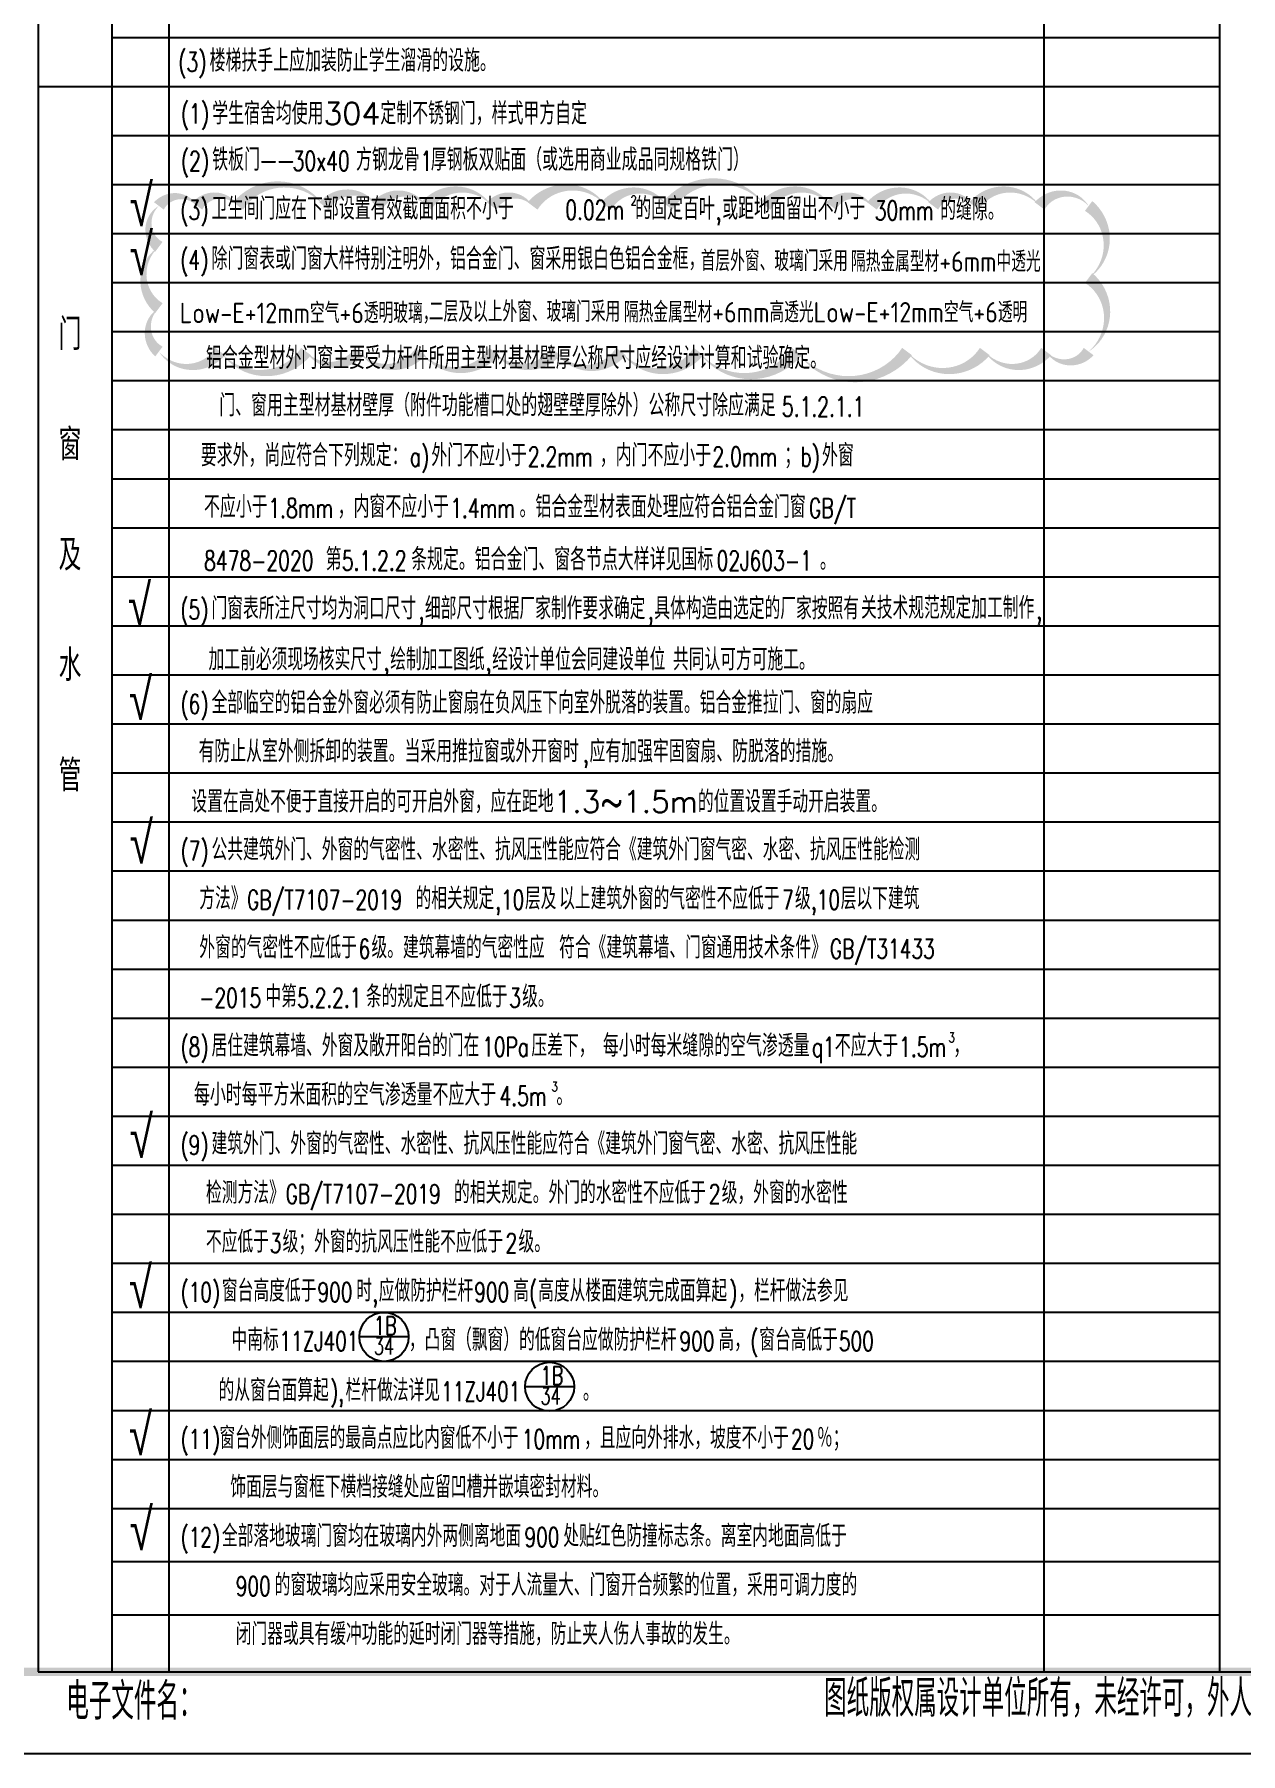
# Model space of a CAD drawing. Extents: x -1041549 to 749950, y -354245 to 17554.
# Drawn here: x -915460 to -900710, y -187337 to -166301 of the extents above; entities that cross this region are included whole.
import ezdxf

# ---------------------------------------------------------------- set-up
doc = ezdxf.new("R2010")
doc.units = 0
doc.header["$LTSCALE"] = 1000
doc.header["$MEASUREMENT"] = 0
doc.linetypes.add('DASH', pattern=[0.35, 0.25, -0.1])
for name, color, linetype in [('14', 1, 'Continuous'), ('DIM_IDEN', 3, 'Continuous'), ('PUB_TEXT', 7, 'Continuous'), ('PUB_TITLE', 4, 'Continuous')]:
    doc.layers.add(name, color=color, linetype=linetype)
doc.layers.add('DIM_MODI', color=6, linetype='Continuous', plot=False)
doc.styles.add('_TCH_DIM', font='SIMPLEX', dxfattribs={"bigfont": 'GBCBIG'})
doc.styles.add('_TCH_LABEL', font='COMPLEX', dxfattribs={"bigfont": 'GBCBIG'})
doc.styles.add('hztxt', font='romand_pkpm', dxfattribs={"bigfont": 'gbcbig'})
doc.styles.get("Standard").update_dxf_attribs({"font": 'gbenor.shx', "bigfont": 'gbcbig.shx'})
doc.styles.add('天正', font='SIMPLEX', dxfattribs={"width": 0.8, "bigfont": 'HZTXT'})

# ---------------------------------------------------------------- blocks, each defined once
blk = doc.blocks.new('TUQ')
at = {"layer": '14', "style": 'hztxt', "width": 0.85}
for s, p in [('电子文件名：', (-24105, -584)), ('图纸版权属设计单位所有，未经许可，外人及外单位不得翻印复制作为其他工程之用。', (-14838, -548))]:
    blk.add_text(s, height=450, rotation=359.9997, dxfattribs=at).set_placement(p)

msp = doc.modelspace()

# ---------------------------------------------------------------- linework, layer by layer
at = {"layer": 'DIM_IDEN'}
for p, q in [((-910884.7, -182238.2), (-911484.7, -182238.2)), ((-908859, -182848), (-909459, -182848))]:
    msp.add_line(p, q, dxfattribs=at)
for centre in [(-911184.7, -182238.2), (-909159, -182848)]:
    msp.add_circle(centre, 300, dxfattribs=at)
at = {"layer": 'DIM_MODI', "color": 2, "linetype": 'DASH'}
msp.add_lwpolyline([(-913937.6, -168400, 0, 150, 0.5), (-913937.6, -168900, 0, 150, 0.5), (-913937.6, -169650, 0, 150, 0.5), (-913937.6, -170181.6, 0, 150, 0.5), (-913187.6, -170181.6, 0, 150, 0.5), (-912137.6, -170181.6, 0, 150, 0.5), (-911487.6, -170181.6, 0, 150, 0.5), (-910737.6, -170181.6, 0, 150, 0.5), (-909837.6, -170181.6, 0, 150, 0.5), (-909087.6, -170181.6, 0, 150, 0.5), (-908287.6, -170181.6, 0, 150, 0.5), (-907337.6, -170181.6, 0, 150, 0.5), (-906137.6, -170181.6, 0, 150, 0.5), (-904787.6, -170181.6, 0, 150, 0.5), (-903837.6, -170181.6, 0, 150, 0.5), (-903087.6, -170181.6, 0, 150, 0.5), (-902567.8, -170181.6, 0, 150, 0.5), (-902567.8, -169281.6, 0, 150, 0.5), (-902567.8, -168400, 0, 150, 0.5), (-903167.8, -168400, 0, 150, 0.5), (-903967.8, -168400, 0, 150, 0.5), (-904467.8, -168400, 0, 150, 0.5), (-905217.8, -168400, 0, 150, 0.5), (-905717.8, -168400, 0, 150, 0.5), (-906517.8, -168400, 0, 150, 0.5), (-907717.8, -168400, 0, 150, 0.5), (-908467.8, -168400, 0, 150, 0.5), (-909367.8, -168400, 0, 150, 0.5), (-909867.8, -168400, 0, 150, 0.5), (-910667.8, -168400, 0, 150, 0.5), (-911267.8, -168400, 0, 150, 0.5), (-911917.8, -168400, 0, 150, 0.5), (-912967.8, -168400, 0, 150, 0.5), (-913467.8, -168400, 0, 150, 0.5)], format="xyseb", close=True, dxfattribs=at)
at = {"layer": 'PUB_TITLE'}
for p, q in [((-900964.5, -186337.4), (-900964.5, -146337.4)), ((-914514.5, -166337.4), (-900964.5, -166337.4)), ((-915414.5, -166937.4), (-900964.5, -166937.4)), ((-914514.5, -167537.4), (-900964.5, -167537.4)), ((-914514.5, -168137.4), (-900964.5, -168137.4)), ((-914514.5, -168737.4), (-900964.5, -168737.4)), ((-914514.5, -169337.4), (-900964.5, -169337.4)), ((-914514.5, -169937.4), (-900964.5, -169937.4)), ((-914514.5, -170537.4), (-900964.5, -170537.4)), ((-914514.5, -171137.4), (-900964.5, -171137.4)), ((-914514.5, -171737.4), (-900964.5, -171737.4)), ((-914514.5, -172337.4), (-900964.5, -172337.4)), ((-914514.5, -172937.4), (-900964.5, -172937.4)), ((-914514.5, -173537.4), (-900964.5, -173537.4)), ((-914514.5, -174137.4), (-900964.5, -174137.4)), ((-914514.5, -174737.4), (-900964.5, -174737.4)), ((-914514.5, -175337.4), (-900964.5, -175337.4)), ((-914514.5, -175937.4), (-900964.5, -175937.4)), ((-914514.5, -176537.4), (-900964.5, -176537.4)), ((-914514.5, -177137.4), (-900964.5, -177137.4)), ((-914514.5, -177737.4), (-900964.5, -177737.4)), ((-914514.5, -178337.4), (-900964.5, -178337.4)), ((-914514.5, -178937.4), (-900964.5, -178937.4)), ((-914514.5, -179537.4), (-900964.5, -179537.4)), ((-914514.5, -180137.4), (-900964.5, -180137.4)), ((-914514.5, -180737.4), (-900964.5, -180737.4)), ((-914514.5, -181337.4), (-900964.5, -181337.4)), ((-914514.5, -181937.4), (-900964.5, -181937.4)), ((-914514.5, -182537.4), (-900964.5, -182537.4)), ((-914514.5, -183137.4), (-900964.5, -183137.4)), ((-914514.5, -183737.4), (-900964.5, -183737.4)), ((-914514.5, -184337.4), (-900964.5, -184337.4)), ((-914514.5, -184987.4), (-900964.5, -184987.4)), ((-914514.5, -185637.4), (-900964.5, -185637.4))]:
    msp.add_line(p, q, dxfattribs=at)
for points in [[(-949364.5, -187337.4), (-889964.5, -187337.4), (-889964.5, -145337.4), (-949364.5, -145337.4)], [(-915414.5, -186337.4), (-890964.6, -186337.4), (-890964.3, -146337.4), (-915414.5, -146337.4)]]:
    msp.add_lwpolyline(points, close=True, dxfattribs=at)
at = {"layer": 'PUB_TITLE', "const_width": 100}
msp.add_lwpolyline([(-946864.5, -186337.4), (-890964.5, -186337.4), (-890964.5, -146337.4), (-946864.5, -146337.4)], close=True, dxfattribs=at)
at = {"layer": 'PUB_TITLE'}
for points in [[(-915414.5, -146337.4), (-915414.5, -186337.4)], [(-914514.5, -146337.4), (-914514.5, -186337.4)], [(-913814.5, -146383.8), (-913814.5, -186337.4)], [(-903114.5, -146337.4), (-903114.5, -186337.4)]]:
    msp.add_lwpolyline(points, dxfattribs=at)

# ---------------------------------------------------------------- block references
at = {"layer": '14'}
msp.add_blockref('TUQ', (-890964.6, -186337.4), dxfattribs=at)

# ---------------------------------------------------------------- texts
at = {"layer": 'PUB_TEXT'}
for s, p in [('首层外窗、玻璃门采用', (-907311.5, -169197.3, 0)), ('隔热金属型材+6mm中透光', (-905474.3, -169205.5, 0)), ('二层及以上外窗、玻璃门采用', (-910635.9, -169818.4, 0)), ('隔热金属型材+6mm高透光Low-E+12mm空气+6透明', (-908250.7, -169825.8, 0)), ('Low-E+12mm空气+6透明玻璃，', (-913683.3, -169834.3, 0))]:
    msp.add_text(s, height=250, dxfattribs=at).set_placement(p)
at = {"layer": 'PUB_TEXT', "color": 7, "style": '_TCH_LABEL', "width": 0.705882}
for s, height, p in [('1B', 224.52, (-911308.4, -182214.1)), ('34', 205.27, (-911308.4, -182455.6)), ('1B', 224.52, (-909271.1, -182823.8)), ('34', 205.27, (-909271.1, -183065.3))]:
    msp.add_text(s, height=height, dxfattribs=at).set_placement(p)
at = {"layer": 'PUB_TITLE'}
for s, height, style, width, p in [('(3)', 238, '_TCH_DIM', 0.705882, (-913701.3, -166756.5)), ('(1)', 238, '_TCH_DIM', 0.705882, (-913669.3, -167390.5)), ('(2)', 238, '_TCH_DIM', 0.705882, (-913669.3, -167968.9)), ('30x40', 238, '_TCH_DIM', 0.705882, (-912302.4, -167968.9)), ('1', 238, '_TCH_DIM', 0.705882, (-910740, -167968.9)), ('√', 500, '天正', 0.8, (-914296.6, -168643.9)), ('(3)', 238, '_TCH_DIM', 0.705882, (-913676.7, -168567.1)), ('2', 119, '_TCH_DIM', 0.705882, (-908167.6, -168392.1)), ('0.02m', 238, '_TCH_DIM', 0.705882, (-908967.6, -168567.1)), ('30mm', 238, '_TCH_DIM', 0.705882, (-905184, -168574.7)), ('√', 500, '天正', 0.8, (-914296.6, -169243.9)), (',', 238, '_TCH_DIM', 0.705882, (-907128.6, -168567.1)), ('(4)', 238, '_TCH_DIM', 0.705882, (-913678.2, -169180.5)), ('5.1.2.1.1', 238, '_TCH_DIM', 0.705882, (-906318.9, -170974.7)), ('a)', 238, '_TCH_DIM', 0.705882, (-910869.2, -171586.3)), ('2.2mm', 238, '_TCH_DIM', 0.705882, (-909425.6, -171586.3)), ('2.0mm', 238, '_TCH_DIM', 0.705882, (-907169.5, -171586.3)), ('b)', 238, '_TCH_DIM', 0.705882, (-906092.9, -171586.3)), ('1.8mm', 238, '_TCH_DIM', 0.705882, (-912599.2, -172216.3)), ('1.4mm', 238, '_TCH_DIM', 0.705882, (-910375.1, -172216.3)), ('GB/T', 238, '_TCH_DIM', 0.705882, (-905988.3, -172216.3)), ('8478-2020', 238, '_TCH_DIM', 0.705882, (-913385.6, -172858.8)), ('5.1.2.2', 238, '_TCH_DIM', 0.705882, (-911701, -172858.8)), ('02J603-1', 238, '_TCH_DIM', 0.705882, (-907117.7, -172858.8)), ('√', 495.2, '天正', 0.8, (-914316.4, -173532.1)), ('(5)', 235.7, '_TCH_DIM', 0.705882, (-913674.5, -173457.8)), (',', 235.7, '_TCH_DIM', 0.705882, (-910763.2, -173457.8)), (',', 235.7, '_TCH_DIM', 0.705882, (-907958.3, -173457.8)), (',', 235.7, '_TCH_DIM', 0.705882, (-903209.2, -173452.3)), ('√', 495.2, '天正', 0.8, (-914305.5, -174686.1)), (',', 235.7, '_TCH_DIM', 0.705882, (-911188.3, -174082.3)), (',', 235.7, '_TCH_DIM', 0.705882, (-909941, -174082.3)), ('(6)', 235.7, '_TCH_DIM', 0.705882, (-913673.6, -174611.8)), ('√', 500, '天正', 0.8, (-914296.6, -176443.9)), ('(7)', 235.7, '_TCH_DIM', 0.705882, (-913673.6, -176407.8)), ('GB/T7107-2019', 235.697, '_TCH_DIM', 0.705882, (-912859.2, -177007.8)), (',10', 235.7, '_TCH_DIM', 0.705882, (-909825.9, -177007.8)), ('7', 235.7, '_TCH_DIM', 0.705882, (-906317.6, -177007.8)), (',10', 235.7, '_TCH_DIM', 0.705882, (-905964.4, -177007.8)), ('GB/T31433', 235.7, '_TCH_DIM', 0.705882, (-905733.5, -177607.8)), ('6', 235.7, '_TCH_DIM', 0.705882, (-911496.3, -177607.8)), ('-2015', 235.7, '_TCH_DIM', 0.705882, (-913443.3, -178207.8)), ('5.2.2.1', 235.7, '_TCH_DIM', 0.705882, (-912245.8, -178207.8)), ('3', 235.7, '_TCH_DIM', 0.705882, (-909653.7, -178207.8)), ('(8)', 235.7, '_TCH_DIM', 0.705882, (-913673.6, -178807.8)), ('10Pa', 235.7, '_TCH_DIM', 0.705882, (-909983.5, -178807.8)), ('q1', 238, '_TCH_DIM', 0.705882, (-905952.5, -178809.5)), ('1.5m', 238, '_TCH_DIM', 0.705882, (-904886.1, -178809.5)), ('3', 119, '_TCH_DIM', 0.705882, (-904278.1, -178634.5)), ('4.5m', 238, '_TCH_DIM', 0.705882, (-909772.9, -179409.5)), ('3', 119, '_TCH_DIM', 0.705882, (-909132.9, -179234.5)), ('√', 500, '天正', 0.8, (-914296.6, -180043.9)), ('(9)', 235.7, '_TCH_DIM', 0.705882, (-913673.6, -180007.8)), ('GB/T7107-2019', 235.697, '_TCH_DIM', 0.705882, (-912388.1, -180607.8)), ('2', 235.7, '_TCH_DIM', 0.705882, (-907213.1, -180607.8)), ('3', 235.7, '_TCH_DIM', 0.705882, (-912582.7, -181207.8)), ('2', 235.7, '_TCH_DIM', 0.705882, (-909698.6, -181207.8)), ('√', 495.2, '天正', 0.8, (-914305.5, -181882.1)), ('(10)', 235.7, '_TCH_DIM', 0.705882, (-913673.6, -181807.8)), ('(', 235.7, '_TCH_DIM', 0.705882, (-909410.9, -181807.8)), (')', 235.7, '_TCH_DIM', 0.705882, (-906963.7, -181807.8)), ('900', 235.7, '_TCH_DIM', 0.705882, (-911998.4, -181807.8)), ('900', 235.7, '_TCH_DIM', 0.705882, (-910081, -181807.8)), (',', 235.7, '_TCH_DIM', 0.705882, (-911328.4, -181807.8)), ('11ZJ401', 235.7, '_TCH_DIM', 0.705882, (-912465.5, -182407.8)), ('900', 235.7, '_TCH_DIM', 0.705882, (-907571.1, -182407.8)), ('(', 235.7, '_TCH_DIM', 0.705882, (-906706.4, -182407.8)), ('500', 235.7, '_TCH_DIM', 0.705882, (-905622, -182407.8)), ('),', 235.7, '_TCH_DIM', 0.705882, (-911845.2, -183025.6)), ('11ZJ401', 235.7, '_TCH_DIM', 0.705882, (-910486.9, -183025.6)), ('√', 495.2, '天正', 0.8, (-914305.5, -183682.1)), ('(11)', 235.7, '_TCH_DIM', 0.705882, (-913673.6, -183607.8)), ('10mm', 235.7, '_TCH_DIM', 0.705882, (-909499.1, -183607.8)), ('20', 235.7, '_TCH_DIM', 0.705882, (-906207.5, -183607.8)), ('√', 500, '天正', 0.8, (-914296.6, -184843.9)), ('(12)', 235.7, '_TCH_DIM', 0.705882, (-913673.6, -184807.8)), ('900', 235.7, '_TCH_DIM', 0.705882, (-909467.4, -184807.8)), ('900', 235.7, '_TCH_DIM', 0.705882, (-912998, -185407.8))]:
    msp.add_text(s, height=height, dxfattribs=dict(at, style=style, width=width)).set_placement(p)
at = {"layer": 'PUB_TITLE', "style": '_TCH_DIM'}
for s, height, p in [('楼梯扶手上应加装防止学生溜滑的设施。', 270.071, (-913317.3, -166756.5)), ('学生宿舍均使用304定制不锈钢门，样式甲方自定', 270.071, (-913285.3, -167403.6)), ('铁板门——', 270.07, (-913285.3, -167968.9)), ('方钢龙骨', 270.07, (-911526.4, -167968.9)), ('厚钢板双贴面（或选用商业成品同规格铁门）', 270.071, (-910612, -167968.9)), ('卫生间门应在下部设置有效截面面积不小于', 270.071, (-913292.7, -168567.1)), ('的固定百叶', 270.07, (-908111.6, -168567.1)), ('或距地面留出不小于', 270.07, (-907048.6, -168567.1)), ('的缝隙。', 270.07, (-904384, -168574.7)), ('除门窗表或门窗大样特别注明外，铝合金门、窗采用银白色铝合金框，', 270.071, (-913294.2, -169180.5)), ('门', 385.8, (-915163.4, -170162.4)), ('铝合金型材外门窗主要受力杆件所用主型材基材壁厚公称尺寸应经设计计算和试验确定。', 270.071, (-913361.8, -170395.7)), ('门、窗用主型材基材壁厚（附件功能槽口处的翅壁壁厚除外）公称尺寸除应满足', 270.071, (-913199.7, -170974.7)), ('窗', 385.8, (-915163.4, -171512.4)), ('要求外，尚应符合下列规定：', 270.071, (-913424.9, -171586.3)), ('外门不应小于', 270.07, (-910605.2, -171586.3)), ('，内门不应小于', 270.07, (-908545.6, -171586.3)), ('；', 270.1, (-906289.5, -171586.3)), ('外窗', 270.07, (-905828.9, -171586.3)), ('不应小于', 270.07, (-913385.6, -172216.3)), ('，内窗不应小于', 270.07, (-911751.2, -172216.3)), ('。铝合金型材表面处理应符合铝合金门窗', 270.071, (-909527.1, -172216.3)), ('及', 385.8, (-915163.4, -172862.4)), ('第', 270.1, (-911897.6, -172858.8)), ('条规定。铝合金门、窗各节点大样详见国标', 270.071, (-910853, -172858.8)), ('。', 270.1, (-905853.7, -172858.8)), ('门窗表所注尺寸均为洞口尺寸', 267.457, (-913294.2, -173457.8)), ('细部尺寸根据厂家制作要求确定', 267.457, (-910684, -173457.8)), ('具体构造由选定的厂家按照有', 267.457, (-907879, -173457.8)), ('关技术规范规定加工制作', 267.457, (-905350.8, -173452.3)), ('水', 385.8, (-915163.4, -174212.4)), ('加工前必须现场核实尺寸', 267.457, (-913330, -174082.3)), ('绘制加工图纸', 267.46, (-911109.1, -174082.3)), ('经设计单位会同建设单位', 267.457, (-909861.7, -174082.3)), ('共同认可方可施工。', 267.46, (-907650.8, -174082.3)), ('管', 385.8, (-915163.4, -175562.4)), ('公共建筑外门、外窗的气密性、水密性、抗风压性能应符合《建筑外门窗气密、水密、抗风压性能检测', 267.457, (-913293.3, -176407.8)), ('方法》', 267.46, (-913443.3, -177007.8)), ('的相关规定', 267.46, (-910799.3, -177007.8)), ('层及', 267.46, (-909461.4, -177007.8)), ('以上建筑外窗的气密性不应低于', 267.457, (-909043.3, -177007.8)), ('级', 267.5, (-906159.1, -177007.8)), ('层以下建筑', 267.46, (-905600, -177007.8)), ('外窗的气密性不应低于', 267.46, (-913443.3, -177607.8)), ('级。建筑幕墙的气密性应', 267.457, (-911337.9, -177607.8)), ('符合《建筑幕墙、门窗通用技术条件》', 267.457, (-909043.3, -177607.8)), ('中第', 267.46, (-912635.2, -178207.8)), ('条的规定且不应低于', 267.46, (-911406, -178207.8)), ('级。', 267.46, (-909495.3, -178207.8)), ('居住建筑幕墙、外窗及敞开阳台的门在', 267.457, (-913293.3, -178807.8)), ('压差下，', 267.46, (-909381.4, -178807.8)), ('每小时每米缝隙的空气渗透量', 270.071, (-908508.3, -178809.5)), ('不应大于', 270.07, (-905672.5, -178809.5)), ('，', 270.1, (-904222.1, -178809.5)), ('每小时每平方米面积的空气渗透量不应大于', 270.071, (-913508.3, -179409.5)), ('。', 270.1, (-909076.9, -179409.5)), ('建筑外门、外窗的气密性、水密性、抗风压性能应符合《建筑外门窗气密、水密、抗风压性能', 267.457, (-913293.3, -180007.8)), ('检测方法》', 267.46, (-913361.5, -180607.8)), ('的相关规定。外门的水密性不应低于', 267.457, (-910328.2, -180607.8)), ('级，外窗的水密性', 267.46, (-907054.6, -180607.8)), ('不应低于', 267.46, (-913361.5, -181207.8)), ('级；外窗的抗风压性能不应低于', 267.457, (-912424.3, -181207.8)), ('级。', 267.46, (-909540.1, -181207.8)), ('窗台高度低于', 267.46, (-913166.6, -181807.8)), ('时', 267.5, (-911523, -181807.8)), ('应做防护栏杆', 267.46, (-911249.1, -181807.8)), ('高', 267.5, (-909605.6, -181807.8)), ('高度从楼面建筑完成面算起', 267.457, (-909300, -181807.8)), ('，栏杆做法参见', 267.46, (-906852.8, -181807.8)), ('中南标', 267.46, (-913049.5, -182407.8)), ('，凸窗（飘窗）的低窗台应做防护栏杆', 267.457, (-910880.9, -182407.8)), ('高，', 267.46, (-907095.8, -182407.8)), ('窗台高低于', 267.46, (-906595.5, -182407.8)), ('的从窗台面算起', 267.46, (-913208, -183025.6)), ('栏杆做法详见', 267.46, (-911655.1, -183025.6)), ('。', 267.5, (-908751.8, -183025.6)), ('窗台外侧饰面层的最高点应比内窗低不小于', 267.457, (-913198.3, -183607.8)), ('，且应向外排水，坡度不小于', 267.457, (-908738.5, -183607.8)), ('％；', 267.46, (-905890.6, -183607.8)), ('饰面层与窗框下横档接缝处应留凹槽并嵌填密封材料。', 267.457, (-913064.1, -184207.8)), ('全部落地玻璃门窗均在玻璃内外两侧离地面', 267.457, (-913166.6, -184807.8)), ('处贴红色防撞标志条。离室内地面高低于', 267.457, (-908992, -184807.8)), ('的窗玻璃均应采用安全玻璃。对于人流量大、门窗开合频繁的位置，采用可调力度的', 267.457, (-912522.7, -185407.8)), ('闭门器或具有缓冲功能的延时闭门器等措施，防止夹人伤人事故的发生。', 267.457, (-912998, -186007.8))]:
    msp.add_text(s, height=height, dxfattribs=at).set_placement(p)
at = {"layer": 'PUB_TITLE', "color": 4, "style": '_TCH_DIM'}
for s, height, p in [('全部临空的铝合金外窗必须有防止窗扇在负风压下向室外脱落的装置。铝合金推拉门、窗的扇应', 267.457, (-913293.3, -174611.8)), ('有防止从室外侧拆卸的装置。当采用推拉窗或外开窗时', 269.123, (-913452.5, -175207.8)), ('应有加强牢固窗扇、防脱落的措施。', 269.123, (-908671, -175207.8)), ('设置在高处不便于直接开启的可开启外窗，应在距地1.3~1.5m的位置设置手动开启装置。', 267.457, (-913540.2, -175823.1))]:
    msp.add_text(s, height=height, dxfattribs=at).set_placement(p)
at = {"layer": 'PUB_TITLE', "color": 6, "style": '_TCH_DIM', "width": 0.705882}
msp.add_text(',', height=237.2, dxfattribs=at).set_placement((-908750.7, -175207.8))

doc.saveas('drawing.dxf')
